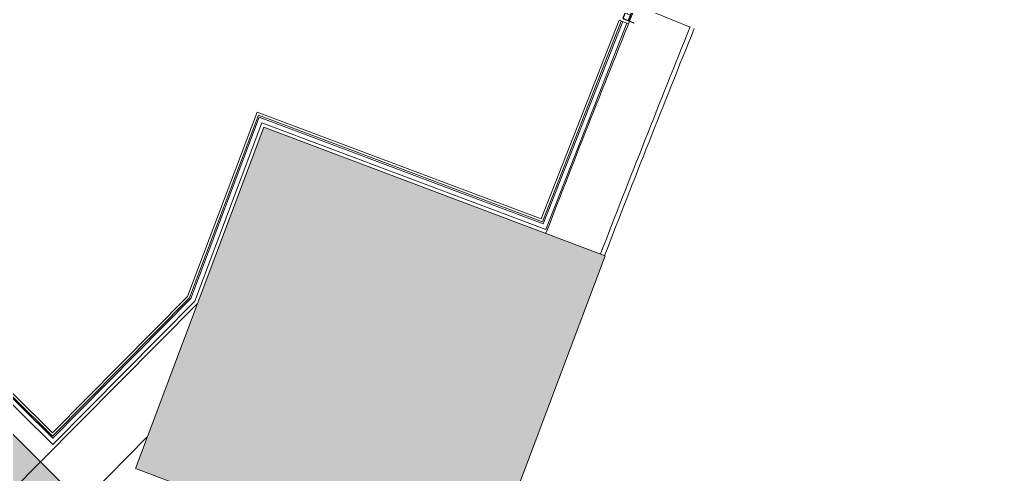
# Model space of a CAD drawing. Header units: centimetres. Extents: x 139057 to 200038, y 34824 to 80516.
# Drawn here: x 165278.9 to 165619.9, y 54643.5 to 54799.2 of the extents above; entities that cross this region are included whole.
import ezdxf

# ---------------------------------------------------------------- set-up
doc = ezdxf.new("R2010")
doc.units = ezdxf.units.CM
doc.header["$LTSCALE"] = 100
doc.linetypes.add('TRATTEGGIATA', pattern=[0.75, 0.5, -0.25])
doc.linetypes.add('TRATTO-PUNTO', pattern=[1, 0.5, -0.25, 0, -0.25])
doc.layers.get('0').update_dxf_attribs({"lineweight": 0})
for name, color, linetype, lineweight in [('410_STRUTTURE_001-AM_0', 7, 'Continuous', 0), ('430_TAVOLATI_001-AM_0', 3, 'Continuous', 0), ('437_RIVESTIMENTI_001-AM_0', 13, 'Continuous', 0), ('441_SERRAMENTI_001-AM_0', 1, 'Continuous', 0)]:
    doc.layers.add(name, color=color, linetype=linetype, lineweight=lineweight)
doc.layers.add('_retini_strutture', color=7, linetype='Continuous')
doc.layers.add('_s_09_Perimetro_proprietà', color=40, linetype='Continuous')

# ---------------------------------------------------------------- blocks, each defined once
blk = doc.blocks.new('COPRITESTA1C')
for p, q in [((0, 0), (0, -10)), ((0, 0), (21, 0)), ((21, 0), (21, -15)), ((-1, -10), (-1, -20)), ((-1, -10), (0, -10)), ((-1, -20), (16, -20))]:
    blk.add_line(p, q)
at = {"linetype": 'TRATTEGGIATA', "ltscale": 10}
for p, q in [((19.5, 0), (19.5, -15)), ((-1, -18.5), (16, -18.5))]:
    blk.add_line(p, q, dxfattribs=at)
blk.add_arc((16, -15), 3.5, 270, 0, dxfattribs=at)
blk.add_arc((16, -15), 5, 270, 0)
blk = doc.blocks.new('MSG09.2af.EH')
at = {"linetype": 'Continuous', "ltscale": 10}
for p, q in [((1955.8, -20.8), (1916.9, -20.8)), ((1916.9, -22.2), (1955.8, -22.2)), ((1958.9, -0.8), (1957.4, -0.8)), ((1957.4, -0.8), (1957.4, -19.2)), ((1958.9, -19.2), (1958.9, -0.8))]:
    blk.add_line(p, q, dxfattribs=at)
for radius in [1.5, 3]:
    blk.add_arc((1955.8, -19.2), radius, 270, 0, dxfattribs=at)
blk.add_blockref('COPRITESTA1C', (1937.9, -22.2), dxfattribs=at)

msp = doc.modelspace()

# ---------------------------------------------------------------- hatches: boundary and pattern name
at = {"layer": '410_STRUTTURE_001-AM_0'}
msp.add_hatch(color=256, dxfattribs=at).paths.add_polyline_path([(165435.44, 54601.39), (165479.5, 54718.37), (165362.52, 54762.43), (165318.46, 54645.45)])
at = {"layer": '_retini_strutture'}
msp.add_hatch(color=256, dxfattribs=at).paths.add_polyline_path([(164780.9, 54953.34), (164943.75, 55051.21), (164982.87, 54986.14), (165000.01, 54996.45), (164960.9, 55061.52), (164950.59, 55078.66), (164753.46, 54960.18), (164915.18, 54691.13), (165138.34, 54470.35), (165300.09, 54633.87), (165285.87, 54647.94), (165231.9, 54701.33), (165217.83, 54687.12), (165271.81, 54633.72), (165138.19, 54498.64), (164931.03, 54703.59)])

# ---------------------------------------------------------------- linework, layer by layer
at = {"layer": '410_STRUTTURE_001-AM_0'}
msp.add_line((165285.93, 54647.69, 0), (165230.88, 54702.15, 0), dxfattribs=at)
at = {"layer": '410_STRUTTURE_001-AM_0', "elevation": 0}
for points in [[(165138.4, 54470.11), (165300.15, 54633.62), (165285.93, 54647.69), (165138.24, 54498.39), (164931.09, 54703.34), (164780.97, 54953.11), (164960.97, 55061.27), (164950.67, 55078.42), (164753.53, 54959.95), (164915.24, 54690.89)], [(165435.44, 54601.39), (165479.5, 54718.37), (165362.52, 54762.43), (165318.46, 54645.45)]]:
    msp.add_lwpolyline(points, close=True, dxfattribs=at)
at = {"layer": '430_TAVOLATI_001-AM_0'}
for p, q in [((165490.03, 54804.24, 0), (165508.58, 54796.77, 0)), ((165285.93, 54647.68, 0), (165339.82, 54702.16, 0)), ((165300.15, 54633.62, 0), (165322.52, 54656.24, 0))]:
    msp.add_line(p, q, dxfattribs=at)
for centre, radius, start, end in [((170619.73, 52724.54, 0), 5313.09, 142.00115, 171.35052), ((170619.73, 52724.54, 0), 5293.09, 141.9324, 171.26488), ((171334.79, 52451.31, 0), 6300.6, 158.071703, 158.836213), ((171334.79, 52451.31, 0), 6280.6, 158.071703, 158.834538), ((171334.79, 52451.31, 0), 6279.1, 158.071703, 158.834538)]:
    msp.add_arc(centre, radius, start, end, dxfattribs=at)
at = {"layer": '437_RIVESTIMENTI_001-AM_0'}
msp.add_line((165487.47, 54797.88, 0), (165484.26, 54799.12, 0), dxfattribs=at)
at = {"layer": '437_RIVESTIMENTI_001-AM_0', "elevation": 0}
for points in [[(165484.26, 54799.12), (165457.49, 54730.96), (165360.18, 54767.58), (165336.38, 54704.37), (165290.12, 54657.61), (165235.76, 54711.35)], [(165485, 54798.83), (165457.95, 54729.93), (165360.65, 54766.55), (165337.07, 54703.93), (165290.12, 54656.47), (165235.2, 54710.78)], [(165486.87, 54798.12), (165459.11, 54727.35), (165361.82, 54763.97), (165338.79, 54702.83), (165290.14, 54653.65), (165235.4, 54707.77)], [(165485.47, 54798.65), (165458.24, 54729.28), (165360.94, 54765.9), (165337.5, 54703.65), (165290.13, 54655.77), (165236.46, 54708.84)]]:
    msp.add_lwpolyline(points, dxfattribs=at)
at = {"layer": '_s_09_Perimetro_proprietà', "linetype": 'TRATTO-PUNTO', "ltscale": 200, "const_width": 40, "elevation": 0}
msp.add_lwpolyline([(165367.07, 53523.58, -0.128765), (166432.89, 55995.52), (166450.11, 56355.57), (166513.79, 56428.4), (166644.15, 56567), (166779.21, 56701.01), (166870.36, 56786.55), (166968.74, 56858.73), (167073.1, 56921.96), (167182.41, 56975.64), (167296.01, 57019.49), (167429.04, 57050.38), (167462.97, 57004.98), (168095.64, 57004.94, 0.140275), (168375.65, 57136.35), (168535.34, 57602.06)], format="xyb", dxfattribs=at)

# ---------------------------------------------------------------- block references
at = {"layer": '441_SERRAMENTI_001-AM_0', "xscale": 0.1, "yscale": 0.1, "zscale": 0.1, "rotation": 248.0090994269731}
msp.add_blockref('MSG09.2af.EH', (165562.71, 54979.71, 0), dxfattribs=at)

doc.saveas('drawing.dxf')
